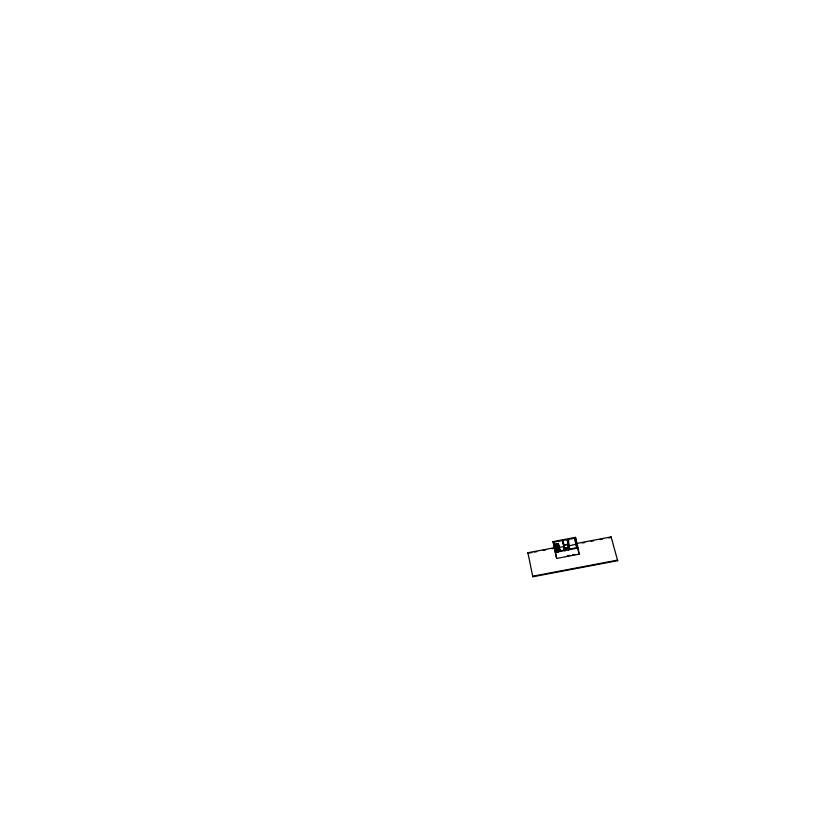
<?xml version="1.0" encoding="UTF-8"?>
<svg xmlns="http://www.w3.org/2000/svg" width="832" height="832" viewBox="0 0 832 832"><rect width="100%" height="100%" fill="white"/><g stroke="black" fill="none" stroke-linecap="round" stroke-linejoin="round"><path stroke-width="1.25" d="M553.103 541.632L575.474 537.368L578.094 548.028L579.145 554.174L556.639 558.449L553.103 541.632L556.639 558.449M554.57 544.544L554.122 542.1L562.557 540.498L564.45 548.59M562.89 540.436L567.216 539.604L568.308 544.18L563.961 545.002L562.89 540.436L563.753 545.324M568.391 539.386L567.528 539.822L569.462 549.193L568.391 539.386L574.746 538.169L577.065 547.622L568.984 549.162M560.082 551.21L558.438 543.546L554.518 544.284L555.225 547.602L559.146 546.853M555.568 544.461L558.438 543.546M554.923 546.042L558.844 545.293L558.979 546.01M558.906 545.646L554.986 546.395L555.797 550.264L559.728 549.515M555.1 546.884L559.021 546.135L560.03 551.086L556.213 552.323L559.104 551.398M564.72 548.205L568.318 547.518L567.601 544.482L564.002 545.168L565.157 550.659M568.755 549.973L567.861 544.44L568.61 544.294M555.162 547.238L559.083 546.489M531.804 552.573L528.018 553.29L527.914 552.75L554.206 547.737M527.914 552.75L532.792 576.774L617.646 560.685L611.114 536.9L576.514 543.494L575.474 537.368M555.266 547.726L559.198 546.978M534.321 552.094L536.838 551.606M543.14 550.41L545.667 549.931M551.97 548.735L554.486 548.246M559.26 547.342L555.339 548.09L555.932 550.982L557.887 550.607M582.213 542.974L584.73 542.495M591.032 541.289L593.559 540.81M599.851 539.614L602.378 539.136M608.681 537.93L611.198 537.451L611.114 536.9M558.834 547.518L563.971 546.541M576.67 547.851L575.796 544.294L569.525 545.761M555.402 548.444L559.322 547.695M555.443 548.579L559.374 547.83M562.557 540.498L564.356 549.671L563.638 545.615L564.283 546.863M555.516 548.933L559.437 548.184M555.62 549.422L559.551 548.673M555.682 549.775L559.614 549.026M564.429 548.465L568.37 547.716L568.724 549.214L556.286 551.585L554.122 542.1M559.79 549.879L555.859 550.628L559.905 550.368M556.036 551.47L559.967 550.722M568.62 549.162L565.022 549.848M555.526 552.323L578.094 548.028M567.32 555.828L569.806 555.35M572.364 554.861L574.673 554.424M577.907 549.151L579.145 554.174M567.861 544.44L569.109 549.162L567.476 539.562M532.792 576.774L532.688 576.222L617.562 560.134L617.646 560.685M563.95 546.926L564.491 549.973M563.961 545.002L564.658 548.839M564.158 546.562L564.866 550.919M567.216 539.604L568.069 544.502M567.601 544.482L568.246 548.163M574.746 538.169L575.796 544.294"/></g></svg>
